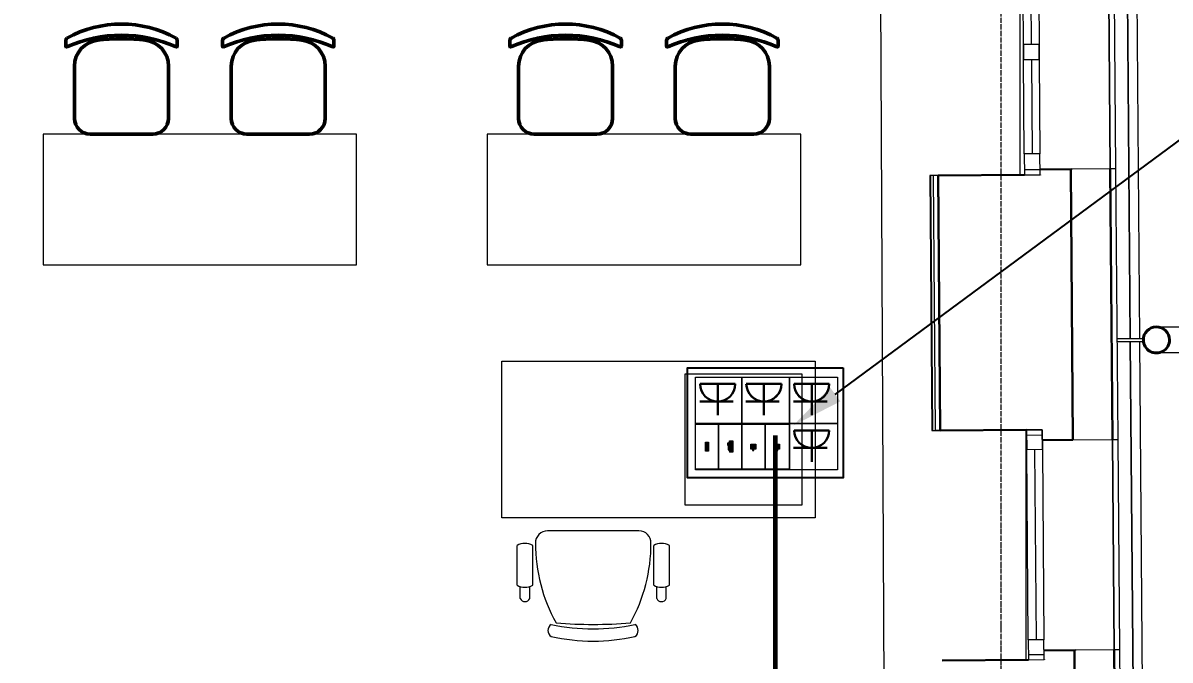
# Model space of a CAD drawing. Header units: millimetres. Extents: x -32 to 417638015, y -35 to 175284279.
# Drawn here: x 417442272 to 417446664, y 175247425 to 175249864 of the extents above; entities that cross this region are included whole.
import ezdxf
from ezdxf import colors
from ezdxf.entities.mleader import LeaderData, LeaderLine
from ezdxf.math import Vec2, Vec3

# ---------------------------------------------------------------- set-up
doc = ezdxf.new("R2010")
doc.units = ezdxf.units.MM
doc.linetypes.add('ADSK_Линия сетки', pattern=[25, 20, -2.5, 0, -2.5])
for name, color, linetype, lineweight in [('_ Окна', 7, 'Continuous', 9), ('_ЭМ_В полу', 26, 'Кабель в трубе', 60), ('Обобщенные модели', 7, 'Continuous', 18), ('Окна', 7, 'Continuous', 9), ('Оси', 253, 'Continuous', 9), ('Перекрытие', 7, 'Continuous', 18), ('Стены наружные', 7, 'Continuous', 18), ('Стены несущие', 7, 'Continuous', 30), ('Стены отделка', 7, 'Continuous', 30), ('Стены штриховка', 7, 'Continuous', 9), ('ТХ', 5, 'Continuous', 0), ('ТХ_Задание ЭОМ_СС', 6, 'Continuous', 0), ('ШТРИХОВКА', 252, 'Continuous', 15), ('Электро', 250, 'Continuous', 25), ('ЭОМ_Кабель для СУП', 150, 'Continuous', 9)]:
    doc.layers.add(name, color=color, linetype=linetype, lineweight=lineweight)
for name, color, linetype in [('_ЭМ_Надписи', 7, 'Continuous'), ('PDF _СС_розетки', 7, 'Continuous'), ('ВНУТРЯНКА', 1, 'Continuous')]:
    doc.layers.add(name, color=color, linetype=linetype)
doc.layers.add('PDF _ЭОМ _розетки', color=7, linetype='Continuous', true_color=0xeb0000)
doc.styles.add('ELine', font='txt.shx')
doc.styles.add('ЭОМ', font='isocpeur.ttf', dxfattribs={"width": 0.85, "height": 250})
doc.linetypes.add('TRAY', pattern='A,12.119257,["_",ELine,S=4.5,R=90,X=0,Y=-1.555839],0.750382,["_",ELine,S=4.5,R=0,X=0,Y=-0.8058489999999999],1.314849,["_",ELine,S=4.5,R=0,X=0,Y=-0.8058489999999999],2.250029,["_",ELine,S=4.5,R=90,X=0,Y=-1.555839],13.565483', length=30)
doc.linetypes.add('Кабель в трубе', pattern='A,8,[133,ltypeshp.shx,S=1,R=0,X=10,Y=1.3],-3,[130,ltypeshp.shx,S=1.5,R=-45,X=-1.5,Y=0],8', length=19)

# ---------------------------------------------------------------- blocks, each defined once
blk = doc.blocks.new('_ЭМ_ТХ2_4 Этаж')
at = {"color": 8, "linetype": 'ByBlock', "lineweight": -2}
for p, q in [((58183.61393227917, 18103.00041165134), (58183.61393227917, 18081.34060560377)), ((58183.61393227935, 18103.00041165144), (58183.61393227935, 18081.34060560387)), ((58610.61393227911, 18103.00041165134), (58610.61393227911, 18081.34060560377)), ((58610.61393227929, 18103.00041165144), (58610.61393227929, 18081.34060560387)), ((58783.61393227917, 18103.00041165134), (58783.61393227917, 18081.34060560377)), ((58783.61393227935, 18103.00041165144), (58783.61393227935, 18081.34060560387)), ((59210.61393227911, 18103.00041165134), (59210.61393227911, 18081.34060560377)), ((59210.61393227929, 18103.00041165144), (59210.61393227929, 18081.34060560387)), ((59883.61393227917, 18103.00041165134), (59883.61393227917, 18081.34060560377)), ((59883.61393227935, 18103.00041165144), (59883.61393227935, 18081.34060560387)), ((60310.61393227911, 18103.00041165134), (60310.61393227911, 18081.34060560377)), ((60310.61393227929, 18103.00041165144), (60310.61393227929, 18081.34060560387)), ((60483.61393227917, 18103.00041165134), (60483.61393227917, 18081.34060560377)), ((60483.61393227935, 18103.00041165144), (60483.61393227935, 18081.34060560387)), ((60910.61393227911, 18103.00041165134), (60910.61393227911, 18081.34060560377)), ((60910.61393227929, 18103.00041165144), (60910.61393227929, 18081.34060560387)), ((58217.11393227917, 17803.9999312586), (58217.11393227917, 18004.31123198428)), ((58217.11393227929, 17803.9999312587), (58217.11393227929, 18004.31123198438)), ((58577.11393227917, 17803.9999312586), (58577.11393227917, 18004.31123198428)), ((58577.11393227935, 17803.9999312587), (58577.11393227935, 18004.31123198438)), ((58817.11393227917, 17803.9999312586), (58817.11393227917, 18004.31123198428)), ((58817.11393227929, 17803.9999312587), (58817.11393227929, 18004.31123198438)), ((59177.11393227917, 17803.9999312586), (59177.11393227917, 18004.31123198428)), ((59177.11393227935, 17803.9999312587), (59177.11393227935, 18004.31123198438)), ((59917.11393227917, 17803.9999312586), (59917.11393227917, 18004.31123198428)), ((59917.11393227929, 17803.9999312587), (59917.11393227929, 18004.31123198438)), ((60277.11393227917, 17803.9999312586), (60277.11393227917, 18004.31123198428)), ((60277.11393227935, 17803.9999312587), (60277.11393227935, 18004.31123198438)), ((60517.11393227917, 17803.9999312586), (60517.11393227917, 18004.31123198428)), ((60517.11393227929, 17803.9999312587), (60517.11393227929, 18004.31123198438)), ((60877.11393227917, 17803.9999312586), (60877.11393227917, 18004.31123198428)), ((60877.11393227935, 17803.9999312587), (60877.11393227935, 18004.31123198438)), ((58517.24237631483, 17744.00006874102), (58277.11393227917, 17743.9999312586)), ((58517.242376315, 17744.00006874112), (58277.11393227929, 17743.99993125871)), ((59117.24237631483, 17744.00006874102), (58877.11393227917, 17743.9999312586)), ((59117.242376315, 17744.00006874112), (58877.11393227929, 17743.99993125871)), ((60217.24237631483, 17744.00006874102), (59977.11393227917, 17743.9999312586)), ((60217.242376315, 17744.00006874112), (59977.11393227929, 17743.99993125871)), ((60817.24237631483, 17744.00006874102), (60577.11393227917, 17743.9999312586)), ((60817.242376315, 17744.00006874112), (60577.11393227929, 17743.99993125871))]:
    blk.add_line(p, q, dxfattribs=at)
at = {"color": 8, "linetype": 'Continuous'}
for p, q in [((60378.13052727259, 16224.5828843817), (60027.9712300275, 16224.58366476575)), ((59911.4477241463, 16017.14037805115), (59911.44806107646, 16168.32130146603)), ((59971.67259531491, 16017.14024383056), (59971.67293224507, 16168.32116724568)), ((60434.42823734507, 16017.13921250793), (60434.42857427523, 16168.32013592304)), ((60494.65543200402, 16017.13907828246), (60494.65576893417, 16168.32000169734)), ((59923.4623784374, 15965.73382322088), (59923.48339150217, 16011.34486912302)), ((59960.21070276946, 15965.80786066519), (59960.2038341763, 16011.52067550894)), ((60445.89222457656, 15965.8067782488), (60445.89697343553, 16011.51959306671)), ((60482.63822508766, 15965.7325770107), (60482.61741532548, 16011.34362300596))]:
    blk.add_line(p, q, dxfattribs=at)
at = {"color": 8, "linetype": 'ByBlock', "lineweight": -2}
for centre, radius, start, end in [((58397.11393227917, 17734.95090969823), 430.5490215606072, 60.99166478656981, 119.0083352134302), ((58397.11393227935, 17734.95090969832), 430.5490215606072, 60.99166478656981, 119.0083352134302), ((58997.11393227917, 17734.95090969823), 430.5490215606072, 60.99166478656981, 119.0083352134302), ((58997.11393227935, 17734.95090969832), 430.5490215606072, 60.99166478656981, 119.0083352134302), ((60097.11393227917, 17734.95090969823), 430.5490215606072, 60.99166478656981, 119.0083352134302), ((60097.11393227935, 17734.95090969832), 430.5490215606072, 60.99166478656981, 119.0083352134302), ((60697.11393227917, 17734.95090969823), 430.5490215606072, 60.99166478656981, 119.0083352134302), ((60697.11393227935, 17734.95090969832), 430.5490215606072, 60.99166478656981, 119.0083352134302), ((58193.61393227917, 18103.00041165136), 9.999999999989248, 121.931749367395, 180), ((58193.61393227935, 18103.00041165146), 9.999999999989248, 121.931749367395, 180), ((58397.11393227917, 17601.67980755461), 520.8201237039044, 66.319511006273, 113.680488993727), ((58397.11393227935, 17601.67980755471), 520.8201237039044, 66.319511006273, 113.680488993727), ((58317.11393227917, 18004.31123198427), 100.0000000000176, 95.74155800031588, 180), ((58317.11393227935, 18004.31123198437), 100.0000000000176, 95.74155800031588, 180), ((58397.11393227917, 17308.46585845357), 800.3966485555333, 83.24697725457317, 96.75302274542683), ((58397.11393227935, 17308.46585845367), 800.3966485555333, 83.24697725457317, 96.75302274542683), ((58477.11393227917, 18004.31123198427), 100.0000000000176, 0, 84.25844199968412), ((58477.11393227935, 18004.31123198437), 100.0000000000176, 0, 84.25844199968412), ((58600.61393227917, 18103.00041165136), 9.999999999989248, 0, 58.06825063260506), ((58600.61393227935, 18103.00041165146), 9.999999999989248, 0, 58.06825063260506), ((58793.61393227917, 18103.00041165136), 9.999999999989248, 121.931749367395, 180), ((58793.61393227935, 18103.00041165146), 9.999999999989248, 121.931749367395, 180), ((58997.11393227917, 17601.67980755461), 520.8201237039044, 66.319511006273, 113.680488993727), ((58997.11393227935, 17601.67980755471), 520.8201237039044, 66.319511006273, 113.680488993727), ((58917.11393227917, 18004.31123198427), 100.0000000000176, 95.74155800031588, 180), ((58917.11393227935, 18004.31123198437), 100.0000000000176, 95.74155800031588, 180), ((58997.11393227917, 17308.46585845357), 800.3966485555333, 83.24697725457317, 96.75302274542683), ((58997.11393227935, 17308.46585845367), 800.3966485555333, 83.24697725457317, 96.75302274542683), ((59077.11393227917, 18004.31123198427), 100.0000000000176, 0, 84.25844199968412), ((59077.11393227935, 18004.31123198437), 100.0000000000176, 0, 84.25844199968412), ((59200.61393227917, 18103.00041165136), 9.999999999989248, 0, 58.06825063260506), ((59200.61393227935, 18103.00041165146), 9.999999999989248, 0, 58.06825063260506), ((59893.61393227917, 18103.00041165136), 9.999999999989248, 121.931749367395, 180), ((59893.61393227935, 18103.00041165146), 9.999999999989248, 121.931749367395, 180), ((60097.11393227917, 17601.67980755461), 520.8201237039044, 66.319511006273, 113.680488993727), ((60097.11393227935, 17601.67980755471), 520.8201237039044, 66.319511006273, 113.680488993727), ((60017.11393227917, 18004.31123198427), 100.0000000000176, 95.74155800031588, 180), ((60017.11393227935, 18004.31123198437), 100.0000000000176, 95.74155800031588, 180), ((60097.11393227917, 17308.46585845357), 800.3966485555333, 83.24697725457317, 96.75302274542683), ((60097.11393227935, 17308.46585845367), 800.3966485555333, 83.24697725457317, 96.75302274542683), ((60177.11393227917, 18004.31123198427), 100.0000000000176, 0, 84.25844199968412), ((60177.11393227935, 18004.31123198437), 100.0000000000176, 0, 84.25844199968412), ((60300.61393227917, 18103.00041165136), 9.999999999989248, 0, 58.06825063260506), ((60300.61393227935, 18103.00041165146), 9.999999999989248, 0, 58.06825063260506), ((60493.61393227917, 18103.00041165136), 9.999999999989248, 121.931749367395, 180), ((60493.61393227935, 18103.00041165146), 9.999999999989248, 121.931749367395, 180), ((60697.11393227917, 17601.67980755461), 520.8201237039044, 66.319511006273, 113.680488993727), ((60697.11393227935, 17601.67980755471), 520.8201237039044, 66.319511006273, 113.680488993727), ((60617.11393227917, 18004.31123198427), 100.0000000000176, 95.74155800031588, 180), ((60617.11393227935, 18004.31123198437), 100.0000000000176, 95.74155800031588, 180), ((60697.11393227917, 17308.46585845357), 800.3966485555333, 83.24697725457317, 96.75302274542683), ((60697.11393227935, 17308.46585845367), 800.3966485555333, 83.24697725457317, 96.75302274542683), ((60777.11393227917, 18004.31123198427), 100.0000000000176, 0, 84.25844199968412), ((60777.11393227935, 18004.31123198437), 100.0000000000176, 0, 84.25844199968412), ((60900.61393227917, 18103.00041165136), 9.999999999989248, 0, 58.06825063260506), ((60900.61393227935, 18103.00041165146), 9.999999999989248, 0, 58.06825063260506), ((58186.61393227917, 18081.34060560376), 2.999999999983853, 180, 296.1021673183788), ((58186.61393227935, 18081.34060560385), 2.999999999983853, 180, 296.1021673183788), ((58607.61393227917, 18081.34060560376), 2.999999999983853, 243.8978326816212, 0), ((58607.61393227935, 18081.34060560385), 2.999999999983853, 243.8978326816212, 0), ((58786.61393227917, 18081.34060560376), 2.999999999983853, 180, 296.1021673183788), ((58786.61393227935, 18081.34060560385), 2.999999999983853, 180, 296.1021673183788), ((59207.61393227917, 18081.34060560376), 2.999999999983853, 243.8978326816212, 0), ((59207.61393227935, 18081.34060560385), 2.999999999983853, 243.8978326816212, 0), ((59886.61393227917, 18081.34060560376), 2.999999999983853, 180, 296.1021673183788), ((59886.61393227935, 18081.34060560385), 2.999999999983853, 180, 296.1021673183788), ((60307.61393227917, 18081.34060560376), 2.999999999983853, 243.8978326816212, 0), ((60307.61393227935, 18081.34060560385), 2.999999999983853, 243.8978326816212, 0), ((60486.61393227917, 18081.34060560376), 2.999999999983853, 180, 296.1021673183788), ((60486.61393227935, 18081.34060560385), 2.999999999983853, 180, 296.1021673183788), ((60907.61393227917, 18081.34060560376), 2.999999999983853, 243.8978326816212, 0), ((60907.61393227935, 18081.34060560385), 2.999999999983853, 243.8978326816212, 0), ((58277.11393227911, 17803.9999312586), 60.00000000000227, 180, 270), ((58277.11393227929, 17803.99993125866), 59.99999999995964, 180, 270), ((58517.11393227923, 17803.9999312586), 60.00000000000227, 270, 0), ((58517.11393227935, 17803.99993125866), 59.99999999995964, 270, 0), ((58877.11393227911, 17803.9999312586), 60.00000000000227, 180, 270), ((58877.11393227929, 17803.99993125866), 59.99999999995964, 180, 270), ((59117.11393227923, 17803.9999312586), 60.00000000000227, 270, 0), ((59117.11393227935, 17803.99993125866), 59.99999999995964, 270, 0), ((59977.11393227911, 17803.9999312586), 60.00000000000227, 180, 270), ((59977.11393227929, 17803.99993125866), 59.99999999995964, 180, 270), ((60217.11393227923, 17803.9999312586), 60.00000000000227, 270, 0), ((60217.11393227935, 17803.99993125866), 59.99999999995964, 270, 0), ((60577.11393227911, 17803.9999312586), 60.00000000000227, 180, 270), ((60577.11393227929, 17803.99993125866), 59.99999999995964, 180, 270), ((60817.11393227923, 17803.9999312586), 60.00000000000227, 270, 0), ((60817.11393227935, 17803.99993125866), 59.99999999995964, 270, 0)]:
    blk.add_arc(centre, radius, start, end, dxfattribs=at)
at = {"color": 8, "linetype": 'Continuous'}
for centre, radius, start, end in [((60027.37863876851, 16179.17197561396), 45.4158030504315, 89.25187231081239, 182.1866373025562), ((60378.72523960751, 16179.17096023469), 45.41608186922892, 357.8134723070786, 90.74787230906365), ((59941.56038518361, 16118.30136537313), 58.38480618134817, 58.95097230449707, 121.048772312451), ((60606.44820340094, 16176.10925411688), 624.4533800444574, 179.8779723083252, 209.105892302794), ((59799.64404388453, 16176.11407274235), 624.4633710530684, 330.9067723078492, 0.1214723106639327), ((60464.54089838243, 16118.30019983014), 58.38482941624959, 58.95097230449707, 121.048772312451), ((59941.56027120748, 16067.16017992347), 58.38485265115693, 238.9510123067617, 301.048772312451), ((60464.54078440648, 16067.15901438047), 58.38480618133872, 238.9509823089821, 301.048772312451), ((59941.82029507402, 15974.2528598592), 20.23648610886201, 204.8954523100512, 335.3353723117358), ((60464.25014121318, 15974.32581488713), 20.23648610886494, 204.8954523100512, 335.3353723117358), ((60057.69014628953, 15843.43683921656), 28.12280751992464, 124.290072302972, 235.7096423144107), ((60202.33839653502, 16596.75299796806), 747.5137961953538, 257.6019923050586, 282.3977723140006), ((60202.34069613757, 17628.58720273332), 1761.918570076576, 265.3938223140479, 274.6546223108824), ((60346.98328901571, 15843.4361944822), 28.12327221800075, 304.2914723102003, 55.70827230525773), ((60202.33829297003, 16550.28318996745), 747.5137961953548, 257.6019923050586, 282.3977723140006)]:
    blk.add_arc(centre, radius, start, end, dxfattribs=at)
at = {"layer": 'ТХ', "color": 8}
for p, q in [((59297.178154297, 17743.99999999981), (58097.178154297, 17743.99999999981)), ((58097.178154297, 17743.99999999981), (58097.178154297, 17243.99999999981)), ((59297.178154297, 17243.99999999981), (59297.178154297, 17743.99999999981)), ((60997.178154297, 17743.99999999981), (59797.178154297, 17743.99999999981)), ((59797.178154297, 17743.99999999981), (59797.178154297, 17243.99999999981)), ((60997.178154297, 17243.99999999981), (60997.178154297, 17743.99999999981)), ((58097.178154297, 17243.99999999981), (59297.178154297, 17243.99999999981)), ((59797.178154297, 17243.99999999981), (60997.178154297, 17243.99999999981))]:
    blk.add_line(p, q, dxfattribs=at)
for points in [[(59853.05087865004, 16874.58327457364), (61053.05087865004, 16874.58327457364), (61053.05087865004, 16274.58327457364), (59853.05087865004, 16274.58327457364)], [(60553.05087865004, 16324.58327457364), (61003.05087865004, 16324.58327457364), (61003.05087865004, 16824.58327457364), (60553.05087865004, 16824.58327457364)]]:
    blk.add_lwpolyline(points, close=True, dxfattribs=at)
blk = doc.blocks.new('План 4 этажа')
at = {"layer": '_ Окна', "color": 8}
for p, q in [((55964.36856581339, 19166.99066733493), (55971.16202482576, 18327.01813866827)), ((55971.64727189807, 18267.02010090637), (55974.55875433195, 17907.03187433496)), ((55945.04498252333, 17846.79121303686), (56005.04302028524, 17847.27646010922)), ((55953.26579701543, 16830.33430576377), (56013.26383477733, 16830.81955283607)), ((55983.71771316387, 16774.57876072219), (55989.60537764126, 16046.60256921104)), ((55960.0592560278, 15990.36177709716), (56020.05729378971, 15990.84702416946))]:
    blk.add_line(p, q, dxfattribs=at)
at = {"layer": '_ Окна', "color": 8, "lineweight": 18}
for p, q in [((55941.16300594483, 18326.77551513212), (56001.16104370674, 18327.26076220442)), ((55941.64825301714, 18266.77747737023), (55941.16300594483, 18326.77551513212)), ((56001.16104370674, 18327.26076220442), (56001.64629077905, 18267.26272444252)), ((56001.64629077905, 18267.26272444252), (55941.64825301714, 18266.77747737023)), ((56004.55777321292, 17907.27449787111), (55944.55973545102, 17906.78925079881)), ((55944.55973545102, 17906.78925079881), (55945.20673154743, 17826.79186711623)), ((56005.20476930934, 17827.27711418859), (56004.55777321292, 17907.27449787111)), ((55945.20673154743, 17826.79186711623), (56005.20476930934, 17827.27711418859)), ((55953.10404799133, 16850.3336516844), (56013.10208575323, 16850.81889875676)), ((55953.71869428292, 16774.33613718598), (55953.10404799133, 16850.3336516844)), ((56013.10208575323, 16850.81889875676), (56013.71673204482, 16774.82138425834)), ((56013.71673204482, 16774.82138425834), (55953.71869428292, 16774.33613718598)), ((56019.60439652221, 16046.84519274725), (55959.60635876031, 16046.35994567489)), ((55959.60635876031, 16046.35994567489), (55960.22100505191, 15970.36243117647)), ((56020.21904281381, 15970.84767824883), (56019.60439652221, 16046.84519274725)), ((55960.22100505191, 15970.36243117647), (56020.21904281381, 15970.84767824883))]:
    blk.add_line(p, q, dxfattribs=at)
at = {"layer": 'Обобщенные модели', "color": 8}
for p, q in [((56280.29929473733, 17198.45987410122), (56277.72465114376, 17198.43905111577)), ((56277.80552565581, 17188.43937815545), (56280.38016924938, 17188.4602011409)), ((56399.43661571862, 17199.42342288321), (56300.29864065795, 17198.62162312528)), ((56300.37951517, 17188.62195016496), (56399.51749023068, 17189.42374992289))]:
    blk.add_line(p, q, dxfattribs=at)
at = {"layer": 'Обобщенные модели', "color": 8, "flags": 128}
for points in [[(56462.94624361987, 17244.93854242493), (56464.21658302569, 17244.94881656894), (56466.88000698441, 17244.97035758471), (56469.75627438122, 17244.99362001772), (56472.84078380186, 17245.01856665296), (56476.12860068923, 17245.04515758128), (56479.6144652377, 17245.07335026271), (56483.29280080762, 17245.10309959506), (56487.15772284671, 17245.13435798575), (56491.20304830417, 17245.16707542801), (56495.42230552227, 17245.20119958086), (56499.80874458949, 17245.23667585303), (56504.35534813906, 17245.27344748995), (56509.05484257518, 17245.31145566487), (56513.89970970927, 17245.35063957289), (56518.88219878743, 17245.3909365281), (56523.99433888999, 17245.43228206388), (56529.22795168335, 17245.47461003624), (56534.57466450346, 17245.51785272948), (56540.02592375039, 17245.56194096454), (56545.5730085722, 17245.60680420959), (56551.20704481652, 17245.65237069299), (56553.57386091928, 17245.67151282873)], [(56554.3826060398, 17145.67478322558), (56548.71505096365, 17145.62894565141), (56543.1307145321, 17145.5837811259), (56537.63853049219, 17145.5393619028), (56532.24728516677, 17145.49575904332), (56526.96560339828, 17145.45304230269), (56521.80193475088, 17145.41128001868), (56516.76453999287, 17145.370539002), (56511.86147788126, 17145.33088442957), (56507.10059226952, 17145.29237974022), (56502.48949955902, 17145.25508653326), (56498.03557651444, 17145.21906446991), (56493.74594846254, 17145.18437117775), (56489.62747789313, 17145.15106215863), (56485.68675348057, 17145.11919069994), (56481.93007954326, 17145.08880778914), (56478.36346595814, 17145.05996203242), (56474.99261854607, 17145.03269957687), (56471.82292994389, 17145.00706403656), (56468.85947097716, 17144.98309642292), (56466.10698254805, 17144.96083507902), (56463.75498874039, 17144.94181282178)]]:
    blk.add_lwpolyline(points, dxfattribs=at)
at = {"layer": 'Обобщенные модели', "color": 8}
for radius, start, end in [(52.00000000000004, 0.4633818734411291, 180.4633818734411), (52.00000000000001, 180.4633818734411, 0.4633818734411291)]:
    blk.add_arc((56450.33417231862, 17194.83490432589), radius, start, end, dxfattribs=at)
at = {"layer": 'Обобщенные модели', "color": 8, "lineweight": 40}
for radius, start, end in [(49.99999999999994, 0.4633818734411291, 180.4633818734411), (49.99999999999997, 180.4633818734411, 0.4633818734411291)]:
    blk.add_arc((56450.33417231864, 17194.83490432607), radius, start, end, dxfattribs=at)
at = {"layer": 'Окна', "color": 8}
for p, q in [((55941.16300594473, 18326.77551513212), (55934.36954693236, 19166.74804379878)), ((55994.36758469436, 19167.23329087108), (56001.16104370673, 18327.26076220442)), ((55941.16300594483, 18326.77551513212), (55941.64825301714, 18266.77747737023)), ((56001.64629077905, 18267.26272444252), (56001.16104370674, 18327.26076220442)), ((55944.55973545092, 17906.78925079881), (55941.64825301705, 18266.77747737023)), ((56001.64629077904, 18267.26272444252), (56004.55777321292, 17907.27449787111)), ((55944.55973545102, 17906.78925079881), (55945.20673154743, 17826.79186711623)), ((56005.20476930934, 17827.27711418859), (56004.55777321292, 17907.27449787111)), ((55945.20673154743, 17826.79186711623), (56005.20476930934, 17827.27711418859)), ((56013.10208575323, 16850.81889875676), (55953.10404799133, 16850.3336516844)), ((55953.10404799133, 16850.3336516844), (55953.71869428292, 16774.33613718598)), ((56013.71673204482, 16774.82138425834), (56013.10208575323, 16850.81889875676)), ((56013.71673204482, 16774.82138425834), (56019.60439652221, 16046.84519274725)), ((55959.60635876024, 16046.35994567489), (55953.71869428286, 16774.33613718598)), ((55959.60635876031, 16046.35994567489), (55960.22100505191, 15970.36243117647)), ((56020.21904281381, 15970.84767824883), (56019.60439652221, 16046.84519274725)), ((55960.22100505191, 15970.36243117647), (56020.21904281381, 15970.84767824883))]:
    blk.add_line(p, q, dxfattribs=at)
at = {"layer": 'Оси', "color": 8, "linetype": 'ADSK_Линия сетки'}
blk.add_line((55856.50476387143, -3353.100552087591), (55856.50476387149, 43685.83329475898), dxfattribs=at)
at = {"layer": 'Перекрытие', "color": 8}
for p, q in [((55389.26868522423, 19651.64406403794), (55410.07133346889, 15273.72516066174)), ((55929.26868522423, 17826.46824004658), (55929.26868522423, 19662.90111659677)), ((55952.03882443509, 16847.50304376258), (55603.11549437989, 16847.50304376258)), ((55952.03882443509, 15970.29625602585), (55952.03882443509, 16847.50304376258))]:
    blk.add_line(p, q, dxfattribs=at)
at = {"layer": 'Стены наружные', "color": 8}
for p, q in [((56221.04815879394, 33179.8713199888), (56350.29904454772, 17198.67723350192)), ((56350.39073329908, 17198.67830221908), (56221.40822249022, 33179.87294737337)), ((56256.40808568045, 33180.03113671188), (56385.38858084078, 17199.08623447997)), ((56257.94257170602, 19644.3805453261), (56272.45954661933, 17849.43924894917)), ((56275.03419021284, 17849.46007193462), (56260.51721529954, 19644.40136831155)), ((56295.03277363337, 17849.62182095868), (56280.51585135725, 19644.56311733567)), ((56350.37427751045, 17189.37507226568), (56417.6973849003, 8865.22596157738)), ((56417.64913938195, 8865.225399231305), (56350.46581533272, 17189.37548599037)), ((56385.46567852295, 17189.53367532889), (56452.64698692376, 8865.633331492194)), ((56280.84211013652, 16812.98299575545), (56287.35250835668, 16008.00932244991)), ((56289.92715195019, 16008.0301454353), (56283.41675373004, 16813.00381874084)), ((56309.92568137008, 16008.19189445948), (56303.41530675604, 16813.16556776495))]:
    blk.add_line(p, q, dxfattribs=at)
at = {"layer": 'Стены несущие', "color": 8}
for p, q in [((56125.03909580805, 17848.24695425382), (56005.0430202852, 17847.27646010916)), ((56122.47253966564, 17847.22616397234), (56125.04718325927, 17847.24698695779)), ((56122.47253966576, 17847.22616397234), (56122.47253966564, 17847.22616397234)), ((56122.47253966576, 17847.22616397234), (56130.84701573174, 16811.7698780747)), ((56125.04718325927, 17847.24698695779), (56125.03909580805, 17848.24695425382)), ((55945.20673154749, 17826.79186711623), (55615.21752385597, 17824.12300821854)), ((55615.21752385597, 17824.12300821854), (55623.11484030075, 16847.6647927867)), ((55623.11484030052, 16847.6647927867), (55615.22561130684, 17823.12304092251)), ((56005.2128567606, 17826.27714689256), (56005.20476930938, 17827.27711418853)), ((55623.11484030075, 16847.6647927867), (55953.10404799134, 16850.3336516844)), ((56013.42558380147, 16810.82020691549), (56130.84701573174, 16811.7698780747)), ((56139.9320575454, 16006.81702775456), (56019.93598202162, 16005.84653360996)), ((56137.36550140311, 16005.79623747309), (56139.94014499662, 16005.81706045853)), ((56145.80880910589, 14961.8293115694), (56137.36550140311, 16005.79623747309)), ((56139.94014499662, 16005.81706045853), (56139.9320575454, 16006.81702775456)), ((55960.22100505186, 15970.36243117653), (55630.2317973614, 15967.69357227877)), ((56020.22713026498, 15969.8477109528), (56020.21904281375, 15970.84767824883))]:
    blk.add_line(p, q, dxfattribs=at)
at = {"layer": 'Стены отделка', "color": 8, "lineweight": 9}
for p, q in [((56122.46445221454, 17848.22613126837), (56122.47253966576, 17847.22616397234)), ((56272.45954661933, 17849.43924894917), (56125.03909580805, 17848.24695425382)), ((56280.84211013641, 16812.98299575545), (56272.45954661933, 17849.43924894917)), ((56295.03353613347, 17849.62182095868), (56275.03419021284, 17849.46007193456)), ((56275.03419021284, 17849.46007193456), (56283.41675373004, 16813.00381874089)), ((56303.41609965067, 16813.16556776495), (56295.03353613347, 17849.62182095868)), ((55615.21752385562, 17824.12300821854), (55583.21857038268, 17823.86420977995)), ((55583.21857038268, 17823.86420977995), (55591.11588682747, 16847.40599434811)), ((55595.21817793499, 17823.96125919442), (55595.22626538621, 17822.96129189839)), ((55615.22561130684, 17823.12304092251), (55615.21752385562, 17824.12300821854)), ((55591.11588682747, 16847.40599434811), (55623.11484030052, 16847.6647927867)), ((56130.84701573174, 16811.7698780747), (56280.84211013641, 16812.98299575545)), ((56283.41675373004, 16813.00381874089), (56303.41609965067, 16813.16556776495)), ((56137.35741395189, 16006.79620476911), (56137.36550140311, 16005.79623747309)), ((56287.35250835668, 16008.00932244986), (56139.9320575454, 16006.81702775456)), ((56295.80390351068, 14963.0424292502), (56287.35250835668, 16008.00932244986)), ((56309.92649787082, 16008.19189445948), (56289.92715195019, 16008.03014543536)), ((56289.92715195019, 16008.03014543536), (56298.37854710419, 14963.06325223559)), ((56318.37789302482, 14963.22500125971), (56309.92649787082, 16008.19189445948))]:
    blk.add_line(p, q, dxfattribs=at)
at = {"layer": 'Стены штриховка', "color": 8}
for p, q in [((55585.21850497473, 17823.88038468239), (55593.11582141952, 16847.42216925055)), ((55595.22626538621, 17822.96129189839), (55603.11549437989, 16847.50304376258))]:
    blk.add_line(p, q, dxfattribs=at)
blk = doc.blocks.new('розетк для люка')
at = {"layer": 'ВНУТРЯНКА', "color": 5, "lineweight": 30, "ltscale": 100, "transparency": 33554687}
blk.add_line((-67.11747854948044, -58.844417036511), (-67.11747854948044, 69.0245871595107), dxfattribs=at)
at = {"layer": 'Электро', "color": 5, "lineweight": 30, "transparency": 33554687}
for p, q in [((0, 67.26808135141619), (0, -67.26808135141619)), ((0, 0.0003593091387301683), (-120.061785097234, 0.0003593091387301683))]:
    blk.add_line(p, q, dxfattribs=at)
blk.add_ellipse((0.1495329299941659, 0), major_axis=(47.56583400309081, 47.56583400309035), ratio=0.9999999999999749, start_param=0.7876211000824064, end_param=3.924767880302308, dxfattribs=at)
blk = doc.blocks.new('Люк на 6 мест')
h = blk.add_hatch(color=256)
h.dxf.hatch_style = 1
h.paths.add_polyline_path([(-284.6164134591818, 515.7474190315988), (-284.5652974923141, 526.8375173213717), (-319.1556172966957, 526.9969494201068), (-319.2067332635634, 515.906851130334)])
h = blk.add_hatch(color=256)
h.dxf.hatch_style = 1
h.paths.add_polyline_path([(-323.7025677859856, 435.0548833542289), (-323.7022941317482, 435.1142552340189), (-313.005850428257, 442.7868896221062), (-289.0984504525622, 442.7241952550849), (-279.4343289099706, 434.9577158932825), (-279.4340552561989, 435.0170877726068), (-279.3240828458293, 422.808255480255), (-323.5925953751503, 422.8460510616442)])
h = blk.add_hatch(color=256)
h.dxf.hatch_style = 1
h.paths.add_polyline_path([(-311.7315014389605, 334.8334641364127), (-311.7421021068731, 341.7084559640571), (-317.2420955689886, 341.6999754296339), (-317.2505761034117, 347.1999688908181), (-311.750582641529, 347.2084494252413), (-311.7611833096744, 354.0834412533513), (-292.5112061932014, 354.1131231245308), (-292.4815243222547, 334.8631460071265)])
h = blk.add_hatch(color=256)
h.dxf.hatch_style = 1
h.paths.add_polyline_path([(-311.2660800683661, 243.1889807875316), (-311.2766807362786, 250.063972615176), (-316.7766741983942, 250.0554920807529), (-316.7851547328173, 255.5554855419371), (-311.2851612709346, 255.5639660763602), (-311.29576193908, 262.4389579044703), (-292.0457848226069, 262.4686397756498), (-292.0161029516603, 243.2186626582454)])
for p, q in [((-289.0984504525622, 442.7241952550849), (-296.8204412725827, 442.7122885844456)), ((-296.8204412725827, 442.7122885844456), (-296.8085346021762, 434.9902977641923)), ((-289.0865437821558, 435.0022044345988), (-289.0984504525622, 442.7241952550849)), ((-323.7025677855199, 435.0548833542289), (-323.7022941317482, 435.1142552340189)), ((-323.5925953751503, 422.8460510616442), (-323.7025677855199, 435.0548833542289)), ((-279.3240828458293, 422.808255480255), (-323.5925953751503, 422.8460510616442)), ((-289.0865437821558, 435.0022044345988), (-279.4340552561989, 435.0170877726068)), ((-279.4340552561989, 435.0170877726068), (-279.3240828458293, 422.808255480255))]:
    blk.add_line(p, q)
for points in [[(-215.4657629050489, 477.0801654207753), (-388.3062678503629, 476.7635674309568), (-388.3062678503629, 565.6642030309304), (-215.4657629050489, 565.9808010207489)], [(-284.5652974918485, 526.8375173213717), (-284.6164134587161, 515.7474190315988), (-319.2067332635634, 515.906851130334), (-319.1556172966957, 526.9969494201068)], [(-215.4657629050489, 388.1795298208017), (-388.3062678503629, 387.8629318309831), (-388.3062678503629, 476.7635674309568), (-215.4657629050489, 477.0801654207753)], [(-215.4657629050489, 299.2788942208281), (-388.3062678503629, 298.9622962310095), (-388.3062678503629, 387.8629318309831), (-215.4657629050489, 388.1795298208017)], [(-215.8419085670903, 205.4565212957386), (-388.6824135124043, 205.1399233059201), (-388.3062678503629, 298.9631910803387), (-215.4657629050489, 299.2797890701572)]]:
    blk.add_lwpolyline(points, close=True)
for points in [[(-311.750582641529, 347.2084494252413), (-311.7611833096744, 354.0834412533513), (-292.5112061932014, 354.1131231245308)], [(-292.5112061932014, 354.1131231245308), (-292.4815243222547, 334.8631460071265), (-311.7315014389605, 334.8334641364127), (-311.7421021068731, 341.7084559640571)], [(-311.750582641529, 347.2084494252413), (-317.2505761034117, 347.1999688908181), (-317.2420955689886, 341.6999754296339), (-311.7421021068731, 341.7084559640571)], [(-311.2851612709346, 255.5639660763602), (-316.7851547328173, 255.5554855419371), (-316.7766741983942, 250.0554920807529), (-311.2766807362786, 250.063972615176)], [(-311.2851612709346, 255.5639660763602), (-311.29576193908, 262.4389579044703), (-292.0457848226069, 262.4686397756498)], [(-292.0457848226069, 262.4686397756498), (-292.0161029516603, 243.2186626582454), (-311.2660800683661, 243.1889807875316), (-311.2766807362786, 250.063972615176)]]:
    blk.add_lwpolyline(points)
at = {"layer": 'PDF _СС_розетки', "linetype": 'Continuous', "lineweight": 20, "transparency": 33554687}
for points in [[(-391.1627966398373, 565.9808010207489), (-213.3615254396573, 565.9808010207489), (-213.3615254396573, 388.1795298208017), (-391.1627966398373, 388.1795298208017)], [(-391.1627966398373, 388.1795298208017), (-213.3615254396573, 388.1795298208017), (-213.3615254396573, 205.2982223008294), (-391.1627966398373, 205.2982223008294)], [(-391.1627966398373, 388.1795298208017), (-213.3615254396573, 388.1795298208017), (-213.3615254396573, 205.2982223008294), (-391.1627966398373, 205.2982223008294)], [(-391.1627966398373, 205.2982223008294), (-213.3615254396573, 205.2982223008294), (-213.3615254396573, 22.41691478085704), (-391.1627966398373, 22.41691478085704)]]:
    blk.add_lwpolyline(points, close=True, dxfattribs=at)
at = {"layer": 'PDF _ЭОМ _розетки', "color": 3, "linetype": 'Continuous', "lineweight": 25, "transparency": 33554687}
blk.add_lwpolyline([(0, 0), (-421.6430145595223, 0), (-421.6430145595223, 596.4610189408995), (0, 596.4610189408995)], close=True, dxfattribs=at)
at = {"layer": 'PDF _ЭОМ _розетки', "color": 7, "linetype": 'Continuous', "lineweight": 20, "transparency": 33554687}
for points in [[(-35.56025423947722, 388.1795298208017), (-213.3615254396573, 388.1795298208017), (-213.3615254396573, 565.9808010207489), (-35.56025423947722, 565.9808010207489)], [(-35.56025423947722, 205.2982223008294), (-213.3615254396573, 205.2982223008294), (-213.3615254396573, 388.1795298208017), (-35.56025423947722, 388.1795298208017)], [(-35.56025423947722, 22.41691478085704), (-213.3615254396573, 22.41691478085704), (-213.3615254396573, 205.2982223008294), (-35.56025423947722, 205.2982223008294)]]:
    blk.add_lwpolyline(points, close=True, dxfattribs=at)
at = {"layer": 'ВНУТРЯНКА', "color": 5, "lineweight": 30, "ltscale": 100, "transparency": 33554687}
for p, q in [((-128.9823544034734, 244.7195189581253), (-128.9823544034734, 372.5885231543798)), ((-128.8328214734793, 244.7195189581253), (-128.8328214734793, 372.588523154147)), ((-306.7836256036535, 61.83821143815294), (-306.7836256036535, 189.7072156344075)), ((-306.6340926736593, 61.83821143815294), (-306.6340926736593, 189.7072156341746)), ((-128.8328214734793, 61.83821143815294), (-128.8328214734793, 189.7072156341746))]:
    blk.add_line(p, q, dxfattribs=at)
at = {"layer": 'ВНУТРЯНКА', "color": 1, "lineweight": 30, "ltscale": 100, "transparency": 33554687}
blk.add_line((-128.9823544034734, 61.83821143815294), (-128.9823544034734, 189.7072156344075), dxfattribs=at)
at = {"layer": 'Электро', "color": 5, "lineweight": 30, "transparency": 33554687}
for p, q in [((-61.864875853993, 370.8320173460525), (-61.864875853993, 236.2958546432201)), ((-61.71534292399883, 370.8320173460525), (-61.71534292399883, 236.2958546432201)), ((-61.864875853993, 303.564295303775), (-181.9266609512269, 303.564295303775)), ((-61.71534292399883, 303.564295303775), (-181.7771280212328, 303.564295303775)), ((-239.5166141241789, 187.9507098260801), (-239.5166141241789, 53.41454712324776)), ((-61.71534292399883, 187.9507098260801), (-61.71534292399883, 53.41454712324776)), ((-239.6661470541731, 120.6829877838027), (-359.727932151407, 120.6829877838027)), ((-239.5166141241789, 120.6829877838027), (-359.5783992214128, 120.6829877838027)), ((-61.71534292399883, 120.6829877838027), (-181.7771280212328, 120.6829877838027))]:
    blk.add_line(p, q, dxfattribs=at)
at = {"layer": 'Электро', "color": 1, "lineweight": 30, "transparency": 33554687}
for p, q in [((-239.6661470541731, 187.9507098260801), (-239.6661470541731, 53.41454712324776)), ((-61.864875853993, 187.9507098260801), (-61.864875853993, 53.41454712324776)), ((-61.864875853993, 120.6829877838027), (-181.9266609512269, 120.6829877838027))]:
    blk.add_line(p, q, dxfattribs=at)
at = {"layer": 'Электро', "color": 5, "lineweight": 30, "transparency": 33554687}
for centre in [(-61.71534292399883, 303.5639359946363), (-61.56580999400467, 303.5639359946363), (-239.5166141241789, 120.6826284746639), (-239.3670811941847, 120.6826284746639), (-61.56580999400467, 120.6826284746639)]:
    blk.add_ellipse(centre, major_axis=(47.56583400309081, 47.56583400309035), ratio=0.9999999999999749, start_param=0.7876211000824064, end_param=3.924767880302308, dxfattribs=at)
at = {"layer": 'Электро', "color": 1, "lineweight": 30, "transparency": 33554687}
blk.add_ellipse((-61.71534292399883, 120.6826284746639), major_axis=(47.56583400309081, 47.56583400309035), ratio=0.9999999999999749, start_param=0.7876211000824064, end_param=3.924767880302308, dxfattribs=at)
at = {"color": 5, "linetype": 'TRAY', "lineweight": 53, "transparency": 33554687}
blk.add_blockref('розетк для люка', (-61.864875853993, 480.2570590768009), dxfattribs=at)

msp = doc.modelspace()

# ---------------------------------------------------------------- linework, layer by layer
at = {"layer": '_ЭМ_В полу', "ltscale": 25}
msp.add_lwpolyline([(417445151.4924592, 175248284.2852083), (417445151.4924592, 175246839.5696865), (417439900.4088333, 175246824.6229621)], dxfattribs=at)

# ---------------------------------------------------------------- block references
at = {"layer": 'ТХ_Задание ЭОМ_СС', "lineweight": 50}
msp.add_blockref('_ЭМ_ТХ2_4 Этаж', (417384252.4643108, 175231694.5649611), dxfattribs=at)
at = {"layer": 'ШТРИХОВКА'}
msp.add_blockref('План 4 этажа', (417390160.9595469, 175231455.6631508), dxfattribs=at)
at = {"layer": 'ЭОМ_Кабель для СУП', "color": 217, "linetype": 'ByBlock', "lineweight": 40, "true_color": 0x93278f, "transparency": 33554687, "rotation": 90}
msp.add_blockref('Люк на 6 мест', (417445412.3164456, 175248543.743401), dxfattribs=at)

# ---------------------------------------------------------------- leaders
at = {"layer": '_ЭМ_Надписи', "color": 7, "ltscale": 5}
ml = msp.add_multileader_mtext('Standard', dxfattribs=at)
ml.set_content('{\\fGOST Common|b0|i0|c204|p34;\\W0.9;\\C256;4ЩРС-2\\fISOCPEUR|b0|i0|c204|p34;\\W0.85; Гр.10 \\W1;\\C0;Раб.место учителя, ноутбук}', color=1, style='ЭОМ')
ml.set_leader_properties()
ml.build(insert=Vec2(0, 0))
ml.multileader.update_dxf_attribs({"text_left_attachment_type": 6, "text_right_attachment_type": 6, "dogleg_length": 0, "arrow_head_size": 200})
ctx = ml.context
ctx.base_point, ctx.char_height, ctx.arrow_head_size, ctx.landing_gap_size, ctx.plane_origin = Vec3(417448013.316563, 175250386.4746819), 250, 200, 0, Vec3(417417844.4986426, 175256671.6067854)
ctx.left_attachment, ctx.right_attachment = 6, 6
notes = []
notes.append((ctx, [(0, (1, 1, 0), (417448013.316563, 175250386.4746819), (1, 0), 0, [(0, [(417445221.287168, 175248322.8668986)], 0, [])])]))
ctx.mtext.insert, ctx.mtext.width, ctx.mtext.defined_height, ctx.mtext.flow_direction = Vec3(417448013.316563, 175250711.4746819), 2323.800564308998, 887.4878616485523, 5
for ctx, leaders in notes:
    for number, flags, end, landing, length, lines in leaders:
        leader = LeaderData()
        leader.index, (leader.has_last_leader_line, leader.has_dogleg_vector, leader.attachment_direction) = number, flags
        leader.last_leader_point, leader.dogleg_vector, leader.dogleg_length = Vec3(end), Vec3(landing), length
        for number, points, colour, breaks in lines:
            line = LeaderLine()
            line.index, line.vertices, line.color, line.breaks = number, Vec3.list(points), colors.encode_raw_color(colour), breaks
            leader.lines.append(line)
        ctx.leaders.append(leader)

doc.saveas('drawing.dxf')
